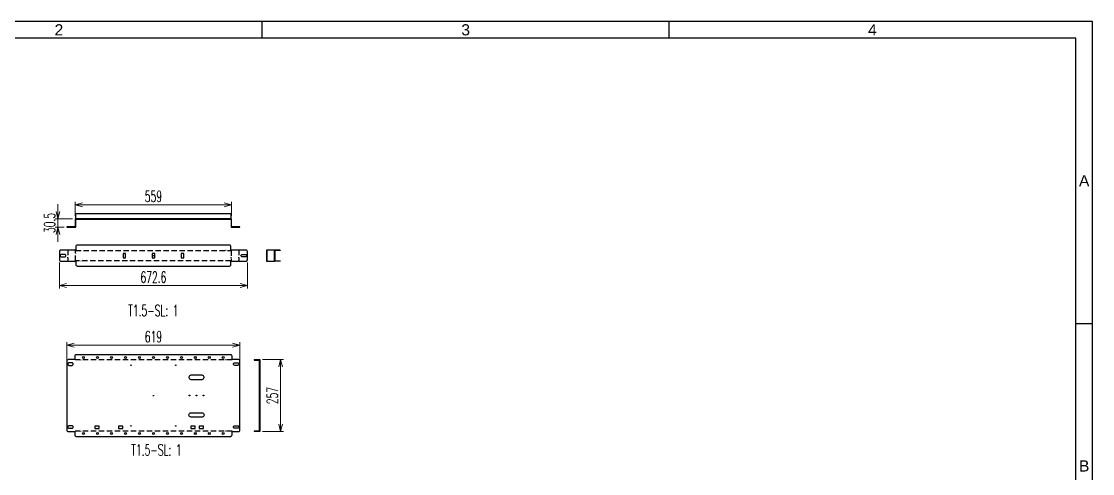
# Model space of a CAD drawing. Header units: millimetres. Extents: x 28713 to 59118, y -54378 to -19615.
# Drawn here: x 55287 to 59118, y -35259 to -33641 of the extents above; entities that cross this region are included whole.
import ezdxf
from ezdxf.enums import TextEntityAlignment as Align

# ---------------------------------------------------------------- set-up
doc = ezdxf.new("R2010")
doc.units = ezdxf.units.MM
doc.header["$LTSCALE"] = 3
doc.linetypes.add('HIDDEN', pattern=[9.525, 6.35, -3.175])
for name, color, linetype in [('@.HIDDEN', 8, 'HIDDEN'), ('@.TEXT', 7, 'Continuous'), ('@.VISIBLE', 7, 'Continuous'), ('dim', 7, 'Continuous'), ('S-DIM', 7, 'Continuous')]:
    doc.layers.add(name, color=color, linetype=linetype)
doc.styles.add('Ann_w01', font='romans.shx', dxfattribs={"width": 0.6, "bigfont": 'chineset.shx'})
doc.styles.add('Arial', font='arial.ttf')
doc.dimstyles.new('Dim 01_SC20', dxfattribs={"dimscale": 20, "dimtxt": 2, "dimasz": 1.3, "dimexe": 0.5, "dimexo": 0.5, "dimgap": 0.5, "dimtad": 1, "dimdec": 1, "dimzin": 12, "dimdsep": 46, "dimtxsty": 'Ann_w01', "dimblk": 'OPEN30', "dimcen": 1.5, "dimclrd": 6, "dimclre": 6, "dimclrt": 3, "dimadec": 1, "dimazin": 3, "dimtm": 1e-09, "dimtfac": 1, "dimtdec": 1, "dimtix": 1, "dimtmove": 0, "dimatfit": 3, "dimldrblk": 'OPEN30', "dimfxl": 1, "dimtolj": 1, "dimlwd": 20, "dimlwe": 20, "dimarcsym": 0})

# ---------------------------------------------------------------- blocks, each defined once
blk = doc.blocks.new('KHUNG BAN VE (Made by Tung)')
at = {"layer": '@.VISIBLE', "color": 8}
for p, q in [((148.5, 207), (148.5, 210)), ((221.25, 207), (221.25, 210)), ((294, 156), (297, 156))]:
    blk.add_line(p, q, dxfattribs=at)
for points in [[(0, 0), (297, 0), (297, 210), (0, 210)], [(3, 3), (294, 3), (294, 207), (3, 207)]]:
    blk.add_lwpolyline(points, close=True, dxfattribs=at)
at = {"layer": '@.TEXT', "color": 1, "style": 'Arial'}
for s, p in [('2', (112.125, 208.5)), ('3', (184.875, 208.5)), ('4', (257.625, 208.5)), ('A', (295.5, 181.5)), ('B', (295.5, 130.5))]:
    blk.add_text(s, height=2, dxfattribs=at).set_placement(p, align=Align.MIDDLE_CENTER)
for tag, height, p in [('DESIGNER_NAME', 2, (38, 15.5)), ('PROJECT_CODE', 2, (258.5, 15.5)), ('SCALE', 2, (289, 15.5)), ('APPROVED_NAME', 2, (38, 10.5)), ('CUSTOMER_NAME', 2, (258.5, 10.5)), ('PAGE', 2, (289, 10.5)), ('DRAWING_NAME', 4, (173, 8)), ('TOTAL', 2, (289, 5.5))]:
    blk.add_attdef(tag, text='', height=height, dxfattribs=at).set_placement(p, align=Align.MIDDLE_CENTER)
blk = doc.blocks.new('Oval 20x9')
at = {"layer": '@.VISIBLE', "color": 2}
blk.add_lwpolyline([(-5.5, -4.5), (5.5, -4.5, 0.414214), (10, 0), (10, 0, 0.414214), (5.5, 4.5), (-5.5, 4.5, 0.414214), (-10, 0), (-10, 0, 0.414214)], format="xyb", close=True, dxfattribs=at)
blk = doc.blocks.new('_Open30')
at = {"color": 0, "linetype": 'ByBlock', "lineweight": -2}
for p, q in [((-1, 0.27), (0, 0)), ((0, 0), (-1, -0.27)), ((0, 0), (-1, 0))]:
    blk.add_line(p, q, dxfattribs=at)
blk = doc.blocks.new('*D283')
at = {"layer": 'Defpoints', "color": 0, "transparency": 16777216}
for p in [(55449.4, -34799.1), (55449.4, -35103.2), (56068.4, -35103.2)]:
    blk.add_point(p, dxfattribs=at)
at = {"layer": 'dim', "color": 6, "lineweight": 20, "transparency": 16777216}
for p, q in [((55449.4, -35093.2), (55449.4, -34789.1)), ((56068.4, -35093.2), (56068.4, -34789.1)), ((56042.4, -34799.1), (55475.4, -34799.1))]:
    blk.add_line(p, q, dxfattribs=at)
at = {"layer": 'dim', "color": 6, "lineweight": 20, "transparency": 16777216, "xscale": 26, "yscale": 26, "zscale": 26, "rotation": 180}
blk.add_blockref('_Open30', (55449.4, -34799.1), dxfattribs=at)
at = {"layer": 'dim', "color": 6, "lineweight": 20, "transparency": 16777216, "xscale": 26, "yscale": 26, "zscale": 26}
blk.add_blockref('_Open30', (56068.4, -34799.1), dxfattribs=at)
at = {"layer": 'dim', "color": 3, "transparency": 16777216, "insert": (55758.9, -34769.1), "char_height": 40, "attachment_point": 5, "style": 'Ann_w01'}
blk.add_mtext('\\A1;619', dxfattribs=at)
blk = doc.blocks.new('*D286')
at = {"layer": 'Defpoints', "color": 0, "transparency": 16777216}
for p in [(56139.2, -34851.2), (56139.2, -35108.2), (56214.1, -35108.2)]:
    blk.add_point(p, dxfattribs=at)
at = {"layer": 'S-DIM', "color": 6, "lineweight": 20, "transparency": 16777216}
for p, q in [((56149.2, -34851.2), (56224.1, -34851.2)), ((56214.1, -34877.2), (56214.1, -35082.2)), ((56149.2, -35108.2), (56224.1, -35108.2))]:
    blk.add_line(p, q, dxfattribs=at)
at = {"layer": 'S-DIM', "color": 6, "lineweight": 20, "transparency": 16777216, "xscale": 26, "yscale": 26, "zscale": 26}
for p, rotation in [((56214.1, -34851.2), 90), ((56214.1, -35108.2), 270)]:
    blk.add_blockref('_Open30', p, dxfattribs=dict(at, rotation=rotation))
at = {"layer": 'S-DIM', "color": 3, "transparency": 16777216, "insert": (56184.1, -34979.7), "char_height": 40, "attachment_point": 5, "rotation": 90, "style": 'Ann_w01'}
blk.add_mtext('\\A1;257', dxfattribs=at)
blk = doc.blocks.new('*D287')
at = {"layer": 'Defpoints', "color": 0, "transparency": 16777216}
for p in [(55422.6, -34494), (56095.2, -34494), (55422.6, -34586.2)]:
    blk.add_point(p, dxfattribs=at)
at = {"layer": 'dim', "color": 6, "lineweight": 20, "transparency": 16777216}
for p, q in [((55422.6, -34504), (55422.6, -34596.2)), ((56095.2, -34504), (56095.2, -34596.2)), ((56069.2, -34586.2), (55448.6, -34586.2))]:
    blk.add_line(p, q, dxfattribs=at)
at = {"layer": 'dim', "color": 6, "lineweight": 20, "transparency": 16777216, "xscale": 26, "yscale": 26, "zscale": 26, "rotation": 180}
blk.add_blockref('_Open30', (55422.6, -34586.2), dxfattribs=at)
at = {"layer": 'dim', "color": 6, "lineweight": 20, "transparency": 16777216, "xscale": 26, "yscale": 26, "zscale": 26}
blk.add_blockref('_Open30', (56095.2, -34586.2), dxfattribs=at)
at = {"layer": 'dim', "color": 3, "transparency": 16777216, "insert": (55758.9, -34556.2), "char_height": 40, "attachment_point": 5, "style": 'Ann_w01'}
blk.add_mtext('\\A1;672.6', dxfattribs=at)
blk = doc.blocks.new('*D288')
at = {"layer": 'Defpoints', "color": 0, "transparency": 16777216}
for p in [(56038.4, -34297.1), (55479.4, -34347), (56038.4, -34347)]:
    blk.add_point(p, dxfattribs=at)
at = {"layer": 'dim', "color": 6, "lineweight": 20, "transparency": 16777216}
for p, q in [((55479.4, -34337), (55479.4, -34287.1)), ((56038.4, -34337), (56038.4, -34287.1)), ((55505.4, -34297.1), (56012.4, -34297.1))]:
    blk.add_line(p, q, dxfattribs=at)
at = {"layer": 'dim', "color": 6, "lineweight": 20, "transparency": 16777216, "xscale": 26, "yscale": 26, "zscale": 26, "rotation": 180}
blk.add_blockref('_Open30', (55479.4, -34297.1), dxfattribs=at)
at = {"layer": 'dim', "color": 6, "lineweight": 20, "transparency": 16777216, "xscale": 26, "yscale": 26, "zscale": 26}
blk.add_blockref('_Open30', (56038.4, -34297.1), dxfattribs=at)
at = {"layer": 'dim', "color": 3, "transparency": 16777216, "insert": (55758.9, -34267.1), "char_height": 40, "attachment_point": 5, "style": 'Ann_w01'}
blk.add_mtext('\\A1;559', dxfattribs=at)
blk = doc.blocks.new('*D289')
at = {"layer": 'Defpoints', "color": 0, "transparency": 16777216}
for p in [(55417.6, -34347), (55479.4, -34347), (55449.4, -34377.5)]:
    blk.add_point(p, dxfattribs=at)
at = {"layer": 'dim', "color": 6, "lineweight": 20, "transparency": 16777216}
for p, q in [((55417.6, -34321), (55417.6, -34295)), ((55469.4, -34347), (55407.6, -34347)), ((55417.6, -34377.5), (55417.6, -34347)), ((55439.4, -34377.5), (55407.6, -34377.5)), ((55417.6, -34403.5), (55417.6, -34429.5))]:
    blk.add_line(p, q, dxfattribs=at)
at = {"layer": 'dim', "color": 6, "lineweight": 20, "transparency": 16777216, "xscale": 26, "yscale": 26, "zscale": 26}
for p, rotation in [((55417.6, -34347), 270), ((55417.6, -34377.5), 90)]:
    blk.add_blockref('_Open30', p, dxfattribs=dict(at, rotation=rotation))
at = {"layer": 'dim', "color": 3, "transparency": 16777216, "insert": (55387.6, -34362.2), "char_height": 40, "attachment_point": 5, "rotation": 90, "style": 'Ann_w01'}
blk.add_mtext('\\A1;30.5', dxfattribs=at)

msp = doc.modelspace()

# ---------------------------------------------------------------- linework, layer by layer
for p, q in [((56162.88, -34479.04), (56164.38, -34479.04)), ((56162.88, -34479.04), (56164.38, -34479.04)), ((56164.38, -34459.04), (56164.38, -34499.04)), ((56211.88, -34459.04), (56191.88, -34459.04)), ((56211.88, -34499.04), (56191.88, -34499.04))]:
    msp.add_line(p, q)
for points in [[(55650.37, -34486.54), (55659.37, -34486.54), (55659.37, -34471.54), (55650.37, -34471.54)], [(55754.44, -34486.54), (55763.44, -34486.54), (55763.44, -34471.54), (55754.44, -34471.54)], [(55858.35, -34486.54), (55867.35, -34486.54), (55867.35, -34471.54), (55858.35, -34471.54)], [(56162.88, -34499.04), (56191.88, -34499.04), (56191.88, -34459.04), (56162.88, -34459.04)], [(55549.37, -35097.67), (55564.37, -35097.67), (55564.37, -35088.67), (55549.37, -35088.67)], [(55634.37, -35097.67), (55649.37, -35097.67), (55649.37, -35088.67), (55634.37, -35088.67)], [(55892.87, -35097.67), (55907.87, -35097.67), (55907.87, -35088.67), (55892.87, -35088.67)], [(55922.87, -35097.67), (55937.87, -35097.67), (55937.87, -35088.67), (55922.87, -35088.67)]]:
    msp.add_lwpolyline(points, close=True)
msp.add_lwpolyline([(56211.88, -34459.04), (56211.88, -34460.54), (56193.38, -34460.54), (56193.38, -34497.54), (56211.88, -34497.54), (56211.88, -34499.04)])
for points in [[(55893.06, -34921.93), (55932.98, -34921.93, 0.4142136), (55939.98, -34914.93), (55939.98, -34913.93, 0.4142136), (55932.98, -34906.93), (55893.06, -34906.93, 0.4142136), (55886.06, -34913.93), (55886.06, -34914.93, 0.4142136)], [(55893.06, -35041.44), (55932.98, -35041.44, -0.4142136), (55939.98, -35048.44), (55939.98, -35049.44, -0.4142136), (55932.98, -35056.44), (55893.06, -35056.44, -0.4142136), (55886.06, -35049.44), (55886.06, -35048.44, -0.4142136)]]:
    msp.add_lwpolyline(points, format="xyb", close=True)
for centre in [(55678.87, -34871.17), (55838.87, -34871.17), (55888.02, -34979.48), (55913.02, -34979.48), (55938.02, -34979.48), (55678.87, -35088.17), (55838.87, -35088.17)]:
    msp.add_circle(centre, 1)
at = {"layer": '@.HIDDEN', "linetype": 'HIDDEN'}
for p, q in [((55452.84, -34459.04), (55452.84, -34499.04)), ((55757.44, -34479.04), (55760.44, -34479.04)), ((55758.94, -34477.54), (55758.94, -34480.54)), ((56065.04, -34459.04), (56065.04, -34499.04)), ((55757.44, -34979.67), (55760.44, -34979.67)), ((55758.94, -34978.17), (55758.94, -34981.17))]:
    msp.add_line(p, q, dxfattribs=at)
msp.add_lwpolyline([(56037.14, -34497.74), (55480.74, -34497.74), (55480.74, -34460.34), (56037.14, -34460.34)], close=True, dxfattribs=at)
for points in [[(56040.44, -34852.47), (55477.44, -34852.47)], [(56040.44, -35106.87), (55477.44, -35106.87)]]:
    msp.add_lwpolyline(points, dxfattribs=at)
at = {"layer": '@.VISIBLE', "color": 1}
for p, q in [((55452.84, -34471.18), (55452.84, -34473.18)), ((55452.84, -34486.89), (55452.84, -34484.89)), ((55480.74, -34471.18), (55480.74, -34473.18)), ((55480.74, -34486.89), (55480.74, -34484.89)), ((55498.81, -34460.34), (55500.81, -34460.34)), ((56019.06, -34460.34), (56017.06, -34460.34)), ((56037.14, -34471.18), (56037.14, -34473.18)), ((56037.14, -34486.89), (56037.14, -34484.89)), ((56065.04, -34471.18), (56065.04, -34473.18)), ((56065.04, -34486.89), (56065.04, -34484.89)), ((55498.81, -34497.74), (55500.81, -34497.74)), ((56019.06, -34497.74), (56017.06, -34497.74)), ((55498.81, -34852.47), (55500.81, -34852.47)), ((56019.06, -34852.47), (56017.06, -34852.47)), ((55498.81, -35106.87), (55500.81, -35106.87)), ((56019.06, -35106.87), (56017.06, -35106.87))]:
    msp.add_line(p, q, dxfattribs=at)
at = {"layer": '@.VISIBLE'}
for p, q in [((55481.44, -34459.04), (55481.44, -34460.34)), ((56036.44, -34459.04), (56036.44, -34460.34)), ((55481.44, -34499.04), (55481.44, -34497.74)), ((56036.44, -34499.04), (56036.44, -34497.74)), ((55477.44, -34851.17), (55477.44, -34852.47)), ((56040.44, -34851.17), (56040.44, -34852.47)), ((56119.15, -34851.17), (56119.15, -34852.67)), ((56139.15, -34867.17), (56137.65, -34867.17)), ((56139.15, -35092.17), (56137.65, -35092.17)), ((55477.44, -35108.17), (55477.44, -35106.87)), ((56040.44, -35108.17), (56040.44, -35106.87)), ((56119.15, -35106.67), (56119.15, -35108.17))]:
    msp.add_line(p, q, dxfattribs=at)
for points in [[(55481.44, -34346.98), (55481.44, -34328.48), (56036.44, -34328.48), (56036.44, -34346.98)], [(56119.15, -34851.17), (56139.15, -34851.17), (56139.15, -35108.17), (56119.15, -35108.17)], [(56119.15, -34852.67), (56137.65, -34852.67), (56137.65, -35106.67), (56119.15, -35106.67)]]:
    msp.add_lwpolyline(points, dxfattribs=at)
msp.add_lwpolyline([(56068.44, -34375.98), (56038.44, -34375.98), (56038.44, -34346.98), (55479.44, -34346.98), (55479.44, -34375.98), (55449.44, -34375.98), (55449.44, -34377.48), (55480.94, -34377.48), (55480.94, -34348.48), (56036.94, -34348.48), (56036.94, -34377.48), (56068.44, -34377.48)], close=True, dxfattribs=at)
for points in [[(56036.44, -34459.04), (56036.44, -34446.64, 0.4142136), (56031.44, -34441.64), (55486.44, -34441.64, 0.4142136), (55481.44, -34446.64), (55481.44, -34459.04)], [(55481.44, -34459.04), (55427.64, -34459.04, 0.4142136), (55422.64, -34464.04), (55422.64, -34494.04, 0.4142136), (55427.64, -34499.04), (55481.44, -34499.04)], [(56036.44, -34499.04), (56090.24, -34499.04, 0.4142136), (56095.24, -34494.04), (56095.24, -34464.04, 0.4142136), (56090.24, -34459.04), (56036.44, -34459.04)], [(55481.44, -34499.04), (55481.44, -34511.44, 0.4142136), (55486.44, -34516.44), (56031.44, -34516.44, 0.4142136), (56036.44, -34511.44), (56036.44, -34499.04)], [(55477.44, -34851.17), (55454.44, -34851.17, 0.4142136), (55449.44, -34856.17), (55449.44, -35103.17, 0.4142136), (55454.44, -35108.17), (55477.44, -35108.17)], [(56040.44, -34851.17), (56040.44, -34838.77, 0.4142136), (56035.44, -34833.77), (55482.44, -34833.77, 0.4142136), (55477.44, -34838.77), (55477.44, -34851.17)], [(56040.44, -35108.17), (56063.44, -35108.17, 0.4142136), (56068.44, -35103.17), (56068.44, -34856.17, 0.4142136), (56063.44, -34851.17), (56040.44, -34851.17)], [(55477.44, -35108.17), (55477.44, -35120.57, 0.4142136), (55482.44, -35125.57), (56035.44, -35125.57, 0.4142136), (56040.44, -35120.57), (56040.44, -35108.17)]]:
    msp.add_lwpolyline(points, format="xyb", dxfattribs=at)
for centre in [(55508.94, -34843.77), (55558.94, -34843.77), (55608.94, -34843.77), (55658.94, -34843.77), (55708.94, -34843.77), (55758.94, -34843.77), (55808.94, -34843.77), (55858.94, -34843.77), (55908.94, -34843.77), (55958.94, -34843.77), (56008.94, -34843.77), (55508.94, -35115.57), (55558.94, -35115.57), (55608.94, -35115.57), (55658.94, -35115.57), (55708.94, -35115.57), (55758.94, -35115.57), (55808.94, -35115.57), (55858.94, -35115.57), (55908.94, -35115.57), (55958.94, -35115.57), (56008.94, -35115.57)]:
    msp.add_circle(centre, 3.5, dxfattribs=at)

# ---------------------------------------------------------------- block references
at = {"layer": '@.VISIBLE', "xscale": 20, "yscale": 20, "zscale": 20}
msp.add_blockref('KHUNG BAN VE (Made by Tung)', (53178.47, -37841.41), dxfattribs=at)
at = {"layer": '@.VISIBLE'}
for p in [(55435.64, -34479.04), (55435.64, -34479.04), (55462.44, -34867.17), (55462.44, -35092.17)]:
    msp.add_blockref('Oval 20x9', p, dxfattribs=at)
at = {"layer": '@.VISIBLE', "xscale": -1}
for p in [(56082.24, -34479.04), (56082.24, -34479.04), (56055.44, -34867.17), (56055.44, -35092.17)]:
    msp.add_blockref('Oval 20x9', p, dxfattribs=at)

# ---------------------------------------------------------------- texts
at = {"layer": '@.VISIBLE', "color": 1, "style": 'Ann_w01', "width": 0.6}
for p in [(55758.94, -34675.71), (55769.99, -35174.32)]:
    msp.add_text('T1.5-SL: 1', height=40, dxfattribs=at).set_placement(p, align=Align.MIDDLE_CENTER)

# ---------------------------------------------------------------- dimensions: what is measured, and where the dimension line sits
at = {"layer": 'dim'}
for base, p1, p2, picture, middle in [((56038.44, -34297.06), (55479.44, -34346.98), (56038.44, -34346.98), '*D288', (55758.94, -34267.06)), ((55422.64, -34586.21), (56095.24, -34494.04), (55422.64, -34494.04), '*D287', (55758.94, -34556.21)), ((55449.44, -34799.12), (56068.44, -35103.17), (55449.44, -35103.17), '*D283', (55758.94, -34769.12))]:
    dim = msp.add_linear_dim(base=base, p1=p1, p2=p2, dimstyle='Dim 01_SC20', dxfattribs=at)
    dim.commit()
    dim.dimension.update_dxf_attribs({"geometry": picture, "text_midpoint": middle})
dim = msp.add_linear_dim(base=(55417.61, -34346.98), p1=(55449.44, -34377.48), p2=(55479.44, -34346.98), angle=90, dimstyle='Dim 01_SC20', dxfattribs=at)
dim.commit()
dim.dimension.update_dxf_attribs({"geometry": '*D289', "text_midpoint": (55387.61, -34362.23)})
at = {"layer": 'S-DIM'}
dim = msp.add_linear_dim(base=(56214.08, -35108.17), p1=(56139.15, -34851.17), p2=(56139.15, -35108.17), angle=90, dimstyle='Dim 01_SC20', dxfattribs=at)
dim.commit()
dim.dimension.update_dxf_attribs({"geometry": '*D286', "text_midpoint": (56184.08, -34979.67)})

doc.saveas('drawing.dxf')
